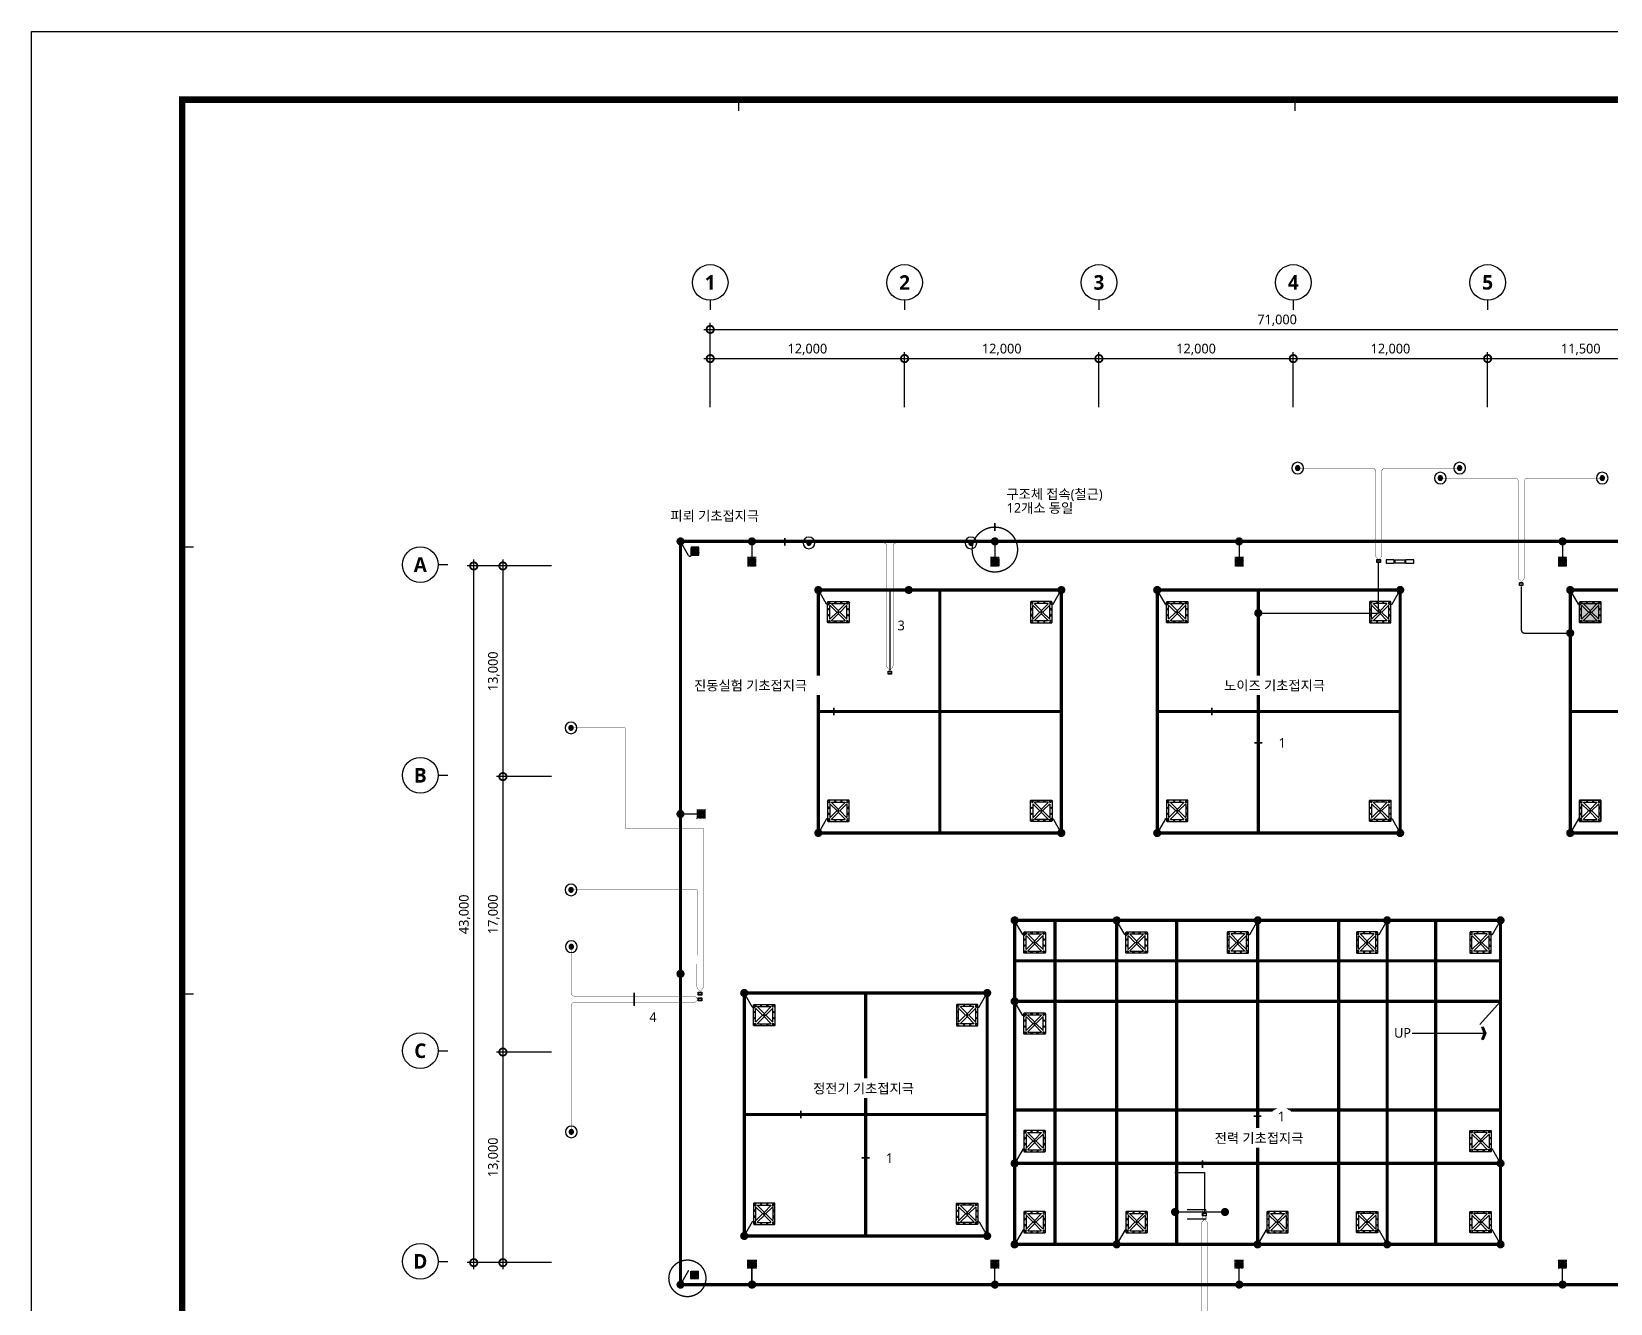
# Model space of a CAD drawing. Header units: millimetres. Extents: x -168600 to 672400, y 82 to 118882.
# Drawn here: x -400 to 97081, y 40385 to 118882 of the extents above; entities that cross this region are included whole.
import ezdxf
from ezdxf.enums import TextEntityAlignment as Align

# ---------------------------------------------------------------- set-up
doc = ezdxf.new("R2010")
doc.units = ezdxf.units.MM
doc.header["$LTSCALE"] = 2000
for name, pattern in [('AM_ISO09W050', [22.5, 12, -1.5, 3, -1.5, 3, -1.5]), ('C2', [18.5, 13.5, -2, 1, -2]), ('CENTERX2', [4, 2.5, -0.5, 0.5, -0.5]), ('HID', [2.3, 1.5, -0.8]), ('PHANTOM', [25, 20, -1, 1, -1, 1, -1])]:
    doc.linetypes.add(name, pattern=pattern)
for name, color, linetype in [('arch', 8, 'Continuous'), ('KEC', 3, 'Continuous'), ('KEC-SYM', 3, 'Continuous'), ('KEC-TEXT', 6, 'Continuous'), ('SYM', 3, 'Continuous'), ('SYM-BUB', 3, 'Continuous'), ('TEXT', 3, 'Continuous'), ('TRENCH', 3, 'Continuous'), ('XR-SHEET-SHT', 5, 'Continuous'), ('건축', 8, 'Continuous')]:
    doc.layers.add(name, color=color, linetype=linetype)
doc.layers.add('AREA', color=30, linetype='Continuous', plot=False)
doc.layers.add('XR-SHEET-TEMP', color=171, linetype='Continuous', plot=False)
doc.layers.add('건축도면', color=9, linetype='Continuous', lineweight=25)
doc.styles.add('$0$스타일1', font='malgun.ttf')
doc.styles.add('맑은고딕', font='malgun.ttf')
doc.styles.add('스타일1', font='malgun.ttf')
doc.styles.add('스타일2', font='malgunbd.ttf')
doc.dimstyles.new('CJA', dxfattribs={"dimscale": 300, "dimtxt": 2.7, "dimasz": 1, "dimexe": 2, "dimexo": 3, "dimgap": 1, "dimtad": 1, "dimdec": 0, "dimzin": 1, "dimdsep": 46, "dimlunit": 6, "dimtxsty": '$0$스타일1', "dimblk": 'CJDOT', "dimcen": 0.09, "dimdle": 1, "dimclrd": 256, "dimclre": 256, "dimclrt": 3, "dimadec": 0, "dimazin": 0, "dimtfac": 1, "dimtdec": 0, "dimtix": 1, "dimtmove": 2, "dimatfit": 3, "dimldrblk": 'CJDOT', "dimfxl": 1, "dimtolj": 1, "dimtzin": 1, "dimarcsym": 0})

# ---------------------------------------------------------------- blocks, each defined once
blk = doc.blocks.new('XR-FORM-EE', base_point=(461, 408))
at = {"layer": 'XR-SHEET-SHT', "color": 5}
blk.add_lwpolyline([(0, 118800), (168200, 118800), (168200, 0), (0, 0)], close=True, dxfattribs=at)
at = {"layer": 'XR-SHEET-SHT', "color": 5, "const_width": 400}
blk.add_lwpolyline([(9300, 114600), (163900, 114600), (163900, 4200), (9300, 4200)], close=True, dxfattribs=at)
at = {"layer": 'XR-SHEET-TEMP'}
for p, q in [((43650, 114600), (43650, 113900)), ((78000, 114600), (78000, 113900)), ((9300, 87000), (10000, 87000)), ((9300, 59400), (10000, 59400))]:
    blk.add_line(p, q, dxfattribs=at)
blk = doc.blocks.new('_DotSmall')
at = {"color": 0, "linetype": 'ByBlock', "const_width": 0.5}
blk.add_lwpolyline([(-0.0625, 0, 1), (0.0625, 0, 1)], format="xyb", close=True, dxfattribs=at)
blk = doc.blocks.new('*D4')
at = {"layer": 'arch', "color": 7, "lineweight": -2, "transparency": 16777216}
for p, q in [((31700, 85900), (26500, 85900)), ((26900, 42500), (26900, 86300)), ((31700, 42900), (26500, 42900))]:
    blk.add_line(p, q, dxfattribs=at)
at = {"layer": 'arch', "color": 7, "lineweight": -2, "transparency": 16777216, "xscale": 900, "yscale": 900, "zscale": 900}
for p, rotation in [((26900, 85900), 90), ((26900, 42900), 270)]:
    blk.add_blockref('_DotSmall', p, dxfattribs=dict(at, rotation=rotation))
at = {"layer": 'arch', "color": 3, "transparency": 16777216, "insert": (26340, 64400), "char_height": 600, "attachment_point": 5, "rotation": 90, "style": '$0$스타일1'}
blk.add_mtext('\\A1;43,000', dxfattribs=at)
blk = doc.blocks.new('CJDOT')
blk.add_line((-2, 0), (2, 0))
at = {"const_width": 0.5}
blk.add_lwpolyline([(-0.25, 0, 1), (0.25, 0, 1)], format="xyb", close=True, dxfattribs=at)
blk = doc.blocks.new('*D5')
at = {"layer": 'arch', "color": 7, "lineweight": -2, "transparency": 16777216}
for p, q in [((31700, 85900), (28300, 85900)), ((28700, 86300), (28700, 72500)), ((31700, 72900), (28300, 72900))]:
    blk.add_line(p, q, dxfattribs=at)
at = {"layer": 'arch', "color": 7, "lineweight": -2, "transparency": 16777216, "xscale": 900, "yscale": 900, "zscale": 900}
for p, rotation in [((28700, 85900), 90), ((28700, 72900), 270)]:
    blk.add_blockref('_DotSmall', p, dxfattribs=dict(at, rotation=rotation))
at = {"layer": 'arch', "color": 3, "transparency": 16777216, "insert": (28138, 79400), "char_height": 600, "attachment_point": 5, "rotation": 90, "style": '$0$스타일1'}
blk.add_mtext('\\A1;13,000', dxfattribs=at)
blk = doc.blocks.new('*D6')
at = {"layer": 'arch', "color": 7, "lineweight": -2, "transparency": 16777216}
for p, q in [((28700, 73300), (28700, 55500)), ((31700, 72900), (28300, 72900)), ((31700, 55900), (28300, 55900))]:
    blk.add_line(p, q, dxfattribs=at)
at = {"layer": 'arch', "color": 7, "lineweight": -2, "transparency": 16777216, "xscale": 900, "yscale": 900, "zscale": 900}
for p, rotation in [((28700, 72900), 89.99999999999999), ((28700, 55900), 270)]:
    blk.add_blockref('_DotSmall', p, dxfattribs=dict(at, rotation=rotation))
at = {"layer": 'arch', "color": 3, "transparency": 16777216, "insert": (28138, 64400), "char_height": 600, "attachment_point": 5, "rotation": 90, "style": '$0$스타일1'}
blk.add_mtext('\\A1;17,000', dxfattribs=at)
blk = doc.blocks.new('*D7')
at = {"layer": 'arch', "color": 7, "lineweight": -2, "transparency": 16777216}
for p, q in [((31700, 55900), (28300, 55900)), ((28700, 56300), (28700, 42500)), ((31700, 42900), (28300, 42900))]:
    blk.add_line(p, q, dxfattribs=at)
at = {"layer": 'arch', "color": 7, "lineweight": -2, "transparency": 16777216, "xscale": 900, "yscale": 900, "zscale": 900}
for p, rotation in [((28700, 55900), 89.99999999999999), ((28700, 42900), 270)]:
    blk.add_blockref('_DotSmall', p, dxfattribs=dict(at, rotation=rotation))
at = {"layer": 'arch', "color": 3, "transparency": 16777216, "insert": (28138, 49400), "char_height": 600, "attachment_point": 5, "rotation": 90, "style": '$0$스타일1'}
blk.add_mtext('\\A1;13,000', dxfattribs=at)
blk = doc.blocks.new('*D8')
at = {"layer": 'arch', "color": 7, "lineweight": -2, "transparency": 16777216}
for p, q in [((41100, 100500), (112900, 100500)), ((41500, 95700), (41500, 100900)), ((112500, 95700), (112500, 100900))]:
    blk.add_line(p, q, dxfattribs=at)
at = {"layer": 'arch', "color": 7, "lineweight": -2, "transparency": 16777216, "xscale": 900, "yscale": 900, "zscale": 900, "rotation": 180}
blk.add_blockref('_DotSmall', (41500, 100500), dxfattribs=at)
at = {"layer": 'arch', "color": 7, "lineweight": -2, "transparency": 16777216, "xscale": 900, "yscale": 900, "zscale": 900}
blk.add_blockref('_DotSmall', (112500, 100500), dxfattribs=at)
at = {"layer": 'arch', "color": 3, "transparency": 16777216, "insert": (76500, 101062), "char_height": 600, "attachment_point": 5, "style": '스타일1'}
blk.add_mtext('\\A1;71,000', dxfattribs=at)
blk = doc.blocks.new('*D10')
at = {"layer": 'arch', "color": 7, "lineweight": -2, "transparency": 16777216}
for p, q in [((89100, 98700), (101400, 98700)), ((89500, 95700), (89500, 99100)), ((101000, 95700), (101000, 99100))]:
    blk.add_line(p, q, dxfattribs=at)
at = {"layer": 'arch', "color": 7, "lineweight": -2, "transparency": 16777216, "xscale": 900, "yscale": 900, "zscale": 900, "rotation": 180}
blk.add_blockref('_DotSmall', (89500, 98700), dxfattribs=at)
at = {"layer": 'arch', "color": 7, "lineweight": -2, "transparency": 16777216, "xscale": 900, "yscale": 900, "zscale": 900}
blk.add_blockref('_DotSmall', (101000, 98700), dxfattribs=at)
at = {"layer": 'arch', "color": 3, "transparency": 16777216, "insert": (95250, 99262), "char_height": 600, "attachment_point": 5, "style": '스타일1'}
blk.add_mtext('\\A1;11,500', dxfattribs=at)
blk = doc.blocks.new('*D11')
at = {"layer": 'arch', "color": 7, "lineweight": -2, "transparency": 16777216}
for p, q in [((77100, 98700), (89900, 98700)), ((77500, 95700), (77500, 99100)), ((89500, 95700), (89500, 99100))]:
    blk.add_line(p, q, dxfattribs=at)
at = {"layer": 'arch', "color": 7, "lineweight": -2, "transparency": 16777216, "xscale": 900, "yscale": 900, "zscale": 900, "rotation": 180}
blk.add_blockref('_DotSmall', (77500, 98700), dxfattribs=at)
at = {"layer": 'arch', "color": 7, "lineweight": -2, "transparency": 16777216, "xscale": 900, "yscale": 900, "zscale": 900}
blk.add_blockref('_DotSmall', (89500, 98700), dxfattribs=at)
at = {"layer": 'arch', "color": 3, "transparency": 16777216, "insert": (83500, 99262), "char_height": 600, "attachment_point": 5, "style": '스타일1'}
blk.add_mtext('\\A1;12,000', dxfattribs=at)
blk = doc.blocks.new('*D12')
at = {"layer": 'arch', "color": 7, "lineweight": -2, "transparency": 16777216}
for p, q in [((65100, 98700), (77900, 98700)), ((65500, 95700), (65500, 99100)), ((77500, 95700), (77500, 99100))]:
    blk.add_line(p, q, dxfattribs=at)
at = {"layer": 'arch', "color": 7, "lineweight": -2, "transparency": 16777216, "xscale": 900, "yscale": 900, "zscale": 900, "rotation": 180}
blk.add_blockref('_DotSmall', (65500, 98700), dxfattribs=at)
at = {"layer": 'arch', "color": 7, "lineweight": -2, "transparency": 16777216, "xscale": 900, "yscale": 900, "zscale": 900}
blk.add_blockref('_DotSmall', (77500, 98700), dxfattribs=at)
at = {"layer": 'arch', "color": 3, "transparency": 16777216, "insert": (71500, 99262), "char_height": 600, "attachment_point": 5, "style": '스타일1'}
blk.add_mtext('\\A1;12,000', dxfattribs=at)
blk = doc.blocks.new('*D13')
at = {"layer": 'arch', "color": 7, "lineweight": -2, "transparency": 16777216}
for p, q in [((53100, 98700), (65900, 98700)), ((53500, 95700), (53500, 99100)), ((65500, 95700), (65500, 99100))]:
    blk.add_line(p, q, dxfattribs=at)
at = {"layer": 'arch', "color": 7, "lineweight": -2, "transparency": 16777216, "xscale": 900, "yscale": 900, "zscale": 900, "rotation": 180}
blk.add_blockref('_DotSmall', (53500, 98700), dxfattribs=at)
at = {"layer": 'arch', "color": 7, "lineweight": -2, "transparency": 16777216, "xscale": 900, "yscale": 900, "zscale": 900}
blk.add_blockref('_DotSmall', (65500, 98700), dxfattribs=at)
at = {"layer": 'arch', "color": 3, "transparency": 16777216, "insert": (59500, 99262), "char_height": 600, "attachment_point": 5, "style": '스타일1'}
blk.add_mtext('\\A1;12,000', dxfattribs=at)
blk = doc.blocks.new('*D14')
at = {"layer": 'arch', "color": 7, "lineweight": -2, "transparency": 16777216}
for p, q in [((41100, 98700), (53900, 98700)), ((41500, 95700), (41500, 99100)), ((53500, 95700), (53500, 99100))]:
    blk.add_line(p, q, dxfattribs=at)
at = {"layer": 'arch', "color": 7, "lineweight": -2, "transparency": 16777216, "xscale": 900, "yscale": 900, "zscale": 900, "rotation": 180}
blk.add_blockref('_DotSmall', (41500, 98700), dxfattribs=at)
at = {"layer": 'arch', "color": 7, "lineweight": -2, "transparency": 16777216, "xscale": 900, "yscale": 900, "zscale": 900}
blk.add_blockref('_DotSmall', (53500, 98700), dxfattribs=at)
at = {"layer": 'arch', "color": 3, "transparency": 16777216, "insert": (47500, 99262), "char_height": 600, "attachment_point": 5, "style": '스타일1'}
blk.add_mtext('\\A1;12,000', dxfattribs=at)
blk = doc.blocks.new('NEW_BUB')
at = {"layer": 'SYM-BUB', "color": 6}
blk.add_line((0, 3), (0, 0), dxfattribs=at)
blk.add_circle((0, 8.5), 5.5, dxfattribs=at)
at = {"layer": 'SYM-BUB', "color": 3, "style": '스타일2'}
blk.add_attdef('X', text='', height=4.5, dxfattribs=at).set_placement((0, 8.5), align=Align.MIDDLE)
blk = doc.blocks.new('arrowx')
at = {"layer": 'SYM', "color": 6}
blk.add_lwpolyline([(-0.2, -0.5), (-0.29, -0.46), (-0.11, 0), (-0.29, 0.46), (-0.2, 0.5), (0, 0)], close=True, dxfattribs=at)
for points in [[(-0.2, 0.5), (-0.29, 0.46), (0, 0), (-0.11, 0)], [(0, 0), (-0.11, 0), (-0.2, -0.5), (-0.29, -0.46)]]:
    blk.add_solid(points, dxfattribs=at)
blk = doc.blocks.new('접속점 (본딩)')
at = {"layer": 'KEC-SYM'}
h = blk.add_hatch(color=1, dxfattribs=at)
h.dxf.hatch_style = 1
h.paths.add_polyline_path([(125, 0, 1), (-125, 0, 1)])
at = {"layer": 'KEC-SYM', "color": 1, "const_width": 2}
for points in [[(125, 0, 1), (-125, 0)], [(125, 0, -1), (-125, 0)]]:
    blk.add_lwpolyline(points, format="xyb", dxfattribs=at)
blk = doc.blocks.new('접지봉')
at = {"layer": 'KEC-SYM', "linetype": 'HID', "ltscale": 200}
h = blk.add_hatch(color=256, dxfattribs=at)
h.dxf.hatch_style = 1
h.paths.add_polyline_path([(85, 0, 1), (-85, 0, 1)])
at = {"layer": 'KEC-SYM'}
blk.add_circle((0, 0), 226, dxfattribs=at)
at = {"layer": 'KEC-SYM', "linetype": 'HID', "ltscale": 200}
blk.add_circle((0, 0), 85.4, dxfattribs=at)
blk = doc.blocks.new('장비접지단자함')
at = {"layer": 'KEC-SYM', "color": 6}
blk.add_lwpolyline([(-581, 456), (581, 456), (581, -456), (-581, -456)], close=True, dxfattribs=at)
blk.add_lwpolyline([(527, 402), (-527, 402), (527, 402), (527, -402), (-527, -402), (-527, 402)], dxfattribs=at)
at = {"layer": 'KEC-SYM', "color": 6, "style": '맑은고딕'}
blk.add_text('G', height=600, dxfattribs=at).set_placement((0, 0), align=Align.MIDDLE)
blk = doc.blocks.new('STS 316 접지판')
at = {"layer": 'KEC-SYM'}
h = blk.add_hatch(color=6, dxfattribs=at)
h.set_gradient(color1=(255, 0, 255), color2=(255, 0, 255), tint=1, name='SPHERICAL')
h.paths.add_polyline_path([(-210, 232, 1), (-254, 232, 1)])
h.paths.add_polyline_path([(-61, 249, 1), (-94, 249, 1)])
h.paths.add_polyline_path([(94, 249, 1), (61, 249, 1)])
h.paths.add_polyline_path([(254, 232, 1), (210, 232, 1)])
h.paths.add_polyline_path([(265, -77, 1), (232, -77, 1)])
h.paths.add_polyline_path([(265, 77, 1), (232, 77, 1)])
h.paths.add_polyline_path([(-61, -249, 1), (-94, -249, 1)])
h.paths.add_polyline_path([(94, -249, 1), (61, -249, 1)])
h.paths.add_polyline_path([(254, -232, 1), (210, -232, 1)])
h.paths.add_polyline_path([(-210, -232, 1), (-254, -232, 1)])
h.paths.add_polyline_path([(-232, -77, 1), (-265, -77, 1)])
h.paths.add_polyline_path([(-232, 77, 1), (-265, 77, 1)])
h.paths.add_polyline_path([(22, 0, 1), (-22, 0, 1)])
h = blk.add_hatch(color=6, dxfattribs=at)
h.set_gradient(color1=(255, 0, 255), color2=(255, 0, 255), tint=1, name='SPHERICAL')
h.paths.add_polyline_path([(-232, -77, 1), (-265, -77, 1)])
h.paths.add_polyline_path([(-232, 77, 1), (-265, 77, 1)])
h.paths.add_polyline_path([(-210, 232, 1), (-254, 232, 1)])
h.paths.add_polyline_path([(-61, 249, 1), (-94, 249, 1)])
h.paths.add_polyline_path([(94, 249, 1), (61, 249, 1)])
h.paths.add_polyline_path([(22, 0, 1), (-22, 0, 1)])
h.paths.add_polyline_path([(254, 232, 1), (210, 232, 1)])
h = blk.add_hatch(color=6, dxfattribs=at)
h.set_gradient(color1=(132, 132, 132), one_color=1, tint=1, name='SPHERICAL')
h.paths.add_polyline_path([(22, 0, 1), (-22, 0, 1)])
at = {"layer": 'KEC-SYM', "color": 6}
for points in [[(-254, 276), (254, 276, -0.414214), (276, 254), (276, -254, -0.414214), (254, -276), (-254, -276, -0.414214), (-276, -254), (-276, 254, -0.414214), (-254, 276, 0.033225)], [(-221, -169), (-221, 169, -0.668179), (-212, 173), (-43, 4, -0.414214), (-43, -4), (-212, -173, -0.668179), (-221, -169, -0.016281)], [(-169, 221), (169, 221, -0.668179), (173, 212), (4, 43, -0.414214), (-4, 43), (-173, 212, -0.668179), (-169, 221, -0.016281)], [(221, -169), (221, 169, 0.668179), (212, 173), (43, 4, 0.414214), (43, -4), (212, -173, 0.668179), (221, -169, 0.016281)], [(-169, -221), (169, -221, 0.668179), (173, -212), (4, -43, 0.414214), (-4, -43), (-173, -212, 0.668179), (-169, -221, 0.016281)]]:
    blk.add_lwpolyline(points, format="xyb", dxfattribs=at)
for centre, radius in [((-249, 77), 16.6), ((-232, 232), 22.1), ((-78, 249), 16.6), ((0, 0), 22.1), ((78, 249), 16.6), ((232, 232), 22.1), ((249, 77), 16.6), ((-249, -77), 16.6), ((-232, -232), 22.1), ((-78, -249), 16.6), ((78, -249), 16.6), ((232, -232), 22.1), ((249, -77), 16.6)]:
    blk.add_circle(centre, radius, dxfattribs=at)
blk = doc.blocks.new('STS 316 접지판 set')
at = {"layer": 'KEC-SYM', "color": 4, "linetype": 'AM_ISO09W050', "ltscale": 0.12}
blk.add_line((250, -433), (0, 0), dxfattribs=at)
at = {"layer": 'KEC-SYM', "color": 4, "linetype": 'PHANTOM', "ltscale": 5}
blk.add_arc((290, -405), 48.6, 215.2746, 357.4018, dxfattribs=at)
at = {"layer": 'KEC-SYM', "color": 0}
blk.add_blockref('접속점 (본딩)', (0, 0), dxfattribs=at)
at = {"layer": 'KEC-SYM', "color": 6, "xscale": 1.2, "yscale": 1.2, "zscale": 1.2}
blk.add_blockref('STS 316 접지판', (617, -686), dxfattribs=at)
blk = doc.blocks.new('구조체접속')
at = {"layer": 'KEC-SYM'}
h = blk.add_hatch(dxfattribs=at)
h.set_pattern_fill('ANGLE', color=6, scale=200)
h.set_pattern_definition([(0, (0, 0), (0, 55), [40, -15]), (90, (0, 0), (-55, 3e-15), [40, -15])])
h.paths.add_polyline_path([(-168, 168), (-168, -168), (168, -168), (168, 168)])
at = {"layer": 'KEC-SYM', "color": 6}
for p, q in [((166, 168), (168, 166)), ((-168, -166), (-166, -168))]:
    blk.add_line(p, q, dxfattribs=at)
at = {"layer": 'KEC-SYM', "color": 6, "const_width": 2}
blk.add_lwpolyline([(168, 168), (-168, 168), (-168, -168), (168, -168)], close=True, dxfattribs=at)
blk = doc.blocks.new("'구조체'접속 (철근 및 철골 본딩) set")
at = {"layer": 'KEC-SYM', "color": 4, "linetype": 'C2', "ltscale": 0.1}
blk.add_line((0, 0), (0, 502), dxfattribs=at)
at = {"layer": 'KEC-SYM', "color": 6, "xscale": 0.8, "yscale": 0.8, "zscale": 0.8}
blk.add_blockref('구조체접속', (0, 634), dxfattribs=at)
at = {"layer": 'KEC-SYM', "color": 0}
blk.add_blockref('접속점 (본딩)', (0, 0), dxfattribs=at)

msp = doc.modelspace()

# ---------------------------------------------------------------- hatches: boundary and pattern name
at = {"layer": 'KEC-SYM'}
h = msp.add_hatch(color=6, dxfattribs=at)
h.set_gradient(color1=(255, 0, 255), color2=(255, 0, 255), tint=1, name='SPHERICAL')
edge = h.paths.add_edge_path()
edge.add_arc((40764, 87022.5), 20, 0, 360)
edge = h.paths.add_edge_path()
edge.add_arc((40624, 87037.3), 15, 0, 360)
edge = h.paths.add_edge_path()
edge.add_arc((40483.5, 87037.3), 15, 0, 360)
edge = h.paths.add_edge_path()
edge.add_arc((40343.5, 87022.5), 20, 0, 360)
edge = h.paths.add_edge_path()
edge.add_arc((40328.7, 86742.2), 15, 0, 360)
edge = h.paths.add_edge_path()
edge.add_arc((40624, 86587.2), 15, 0, 360)
edge = h.paths.add_edge_path()
edge.add_arc((40483.5, 86587.2), 15, 0, 360)
edge = h.paths.add_edge_path()
edge.add_arc((40343.5, 86602), 20, 0, 360)
edge = h.paths.add_edge_path()
edge.add_arc((40764, 86602), 20, 0, 360)
edge = h.paths.add_edge_path()
edge.add_arc((40778.8, 86742.2), 15, 0, 360)
h = msp.add_hatch(color=6, dxfattribs=at)
h.set_gradient(color1=(255, 0, 255), color2=(255, 0, 255), tint=1, name='SPHERICAL')
edge = h.paths.add_edge_path()
edge.add_arc((40778.8, 86742.2), 15, 0, 360)
edge = h.paths.add_edge_path()
edge.add_arc((40764, 87022.5), 20, 0, 360)
edge = h.paths.add_edge_path()
edge.add_arc((40624, 87037.3), 15, 0, 360)
edge = h.paths.add_edge_path()
edge.add_arc((40483.5, 87037.3), 15, 0, 360)
edge = h.paths.add_edge_path()
edge.add_arc((40343.5, 87022.5), 20, 0, 360)
h = msp.add_hatch(color=6, dxfattribs=at)
h.set_gradient(color1=(255, 0, 255), color2=(255, 0, 255), tint=1, name='SPHERICAL')
edge = h.paths.add_edge_path()
edge.add_arc((40764, 41939.9), 20, 0, 360)
edge = h.paths.add_edge_path()
edge.add_arc((40624, 41925.1), 15, 0, 360)
edge = h.paths.add_edge_path()
edge.add_arc((40483.5, 41925.1), 15, 0, 360)
edge = h.paths.add_edge_path()
edge.add_arc((40343.5, 41939.9), 20, 0, 360)
edge = h.paths.add_edge_path()
edge.add_arc((40328.7, 42220.2), 15, 0, 360)
edge = h.paths.add_edge_path()
edge.add_arc((40328.7, 42080.2), 15, 0, 360)
edge = h.paths.add_edge_path()
edge.add_arc((40624, 42375.3), 15, 0, 360)
edge = h.paths.add_edge_path()
edge.add_arc((40483.5, 42375.3), 15, 0, 360)
edge = h.paths.add_edge_path()
edge.add_arc((40343.5, 42360.5), 20, 0, 360)
edge = h.paths.add_edge_path()
edge.add_arc((40764, 42360.5), 20, 0, 360)
edge = h.paths.add_edge_path()
edge.add_arc((40778.8, 42220.2), 15, 0, 360)
edge = h.paths.add_edge_path()
edge.add_arc((40778.8, 42080.2), 15, 0, 360)
edge = h.paths.add_edge_path()
edge.add_arc((40553.8, 42150.2), 20, 0, 360)
h = msp.add_hatch(color=6, dxfattribs=at)
h.set_gradient(color1=(255, 0, 255), color2=(255, 0, 255), tint=1, name='SPHERICAL')
edge = h.paths.add_edge_path()
edge.add_arc((40778.8, 42220.2), 15, 0, 360)
edge = h.paths.add_edge_path()
edge.add_arc((40778.8, 42080.2), 15, 0, 360)
edge = h.paths.add_edge_path()
edge.add_arc((40764, 41939.9), 20, 0, 360)
edge = h.paths.add_edge_path()
edge.add_arc((40624, 41925.1), 15, 0, 360)
edge = h.paths.add_edge_path()
edge.add_arc((40483.5, 41925.1), 15, 0, 360)
edge = h.paths.add_edge_path()
edge.add_arc((40553.8, 42150.2), 20, 0, 360)
edge = h.paths.add_edge_path()
edge.add_arc((40343.5, 41939.9), 20, 0, 360)
h = msp.add_hatch(color=6, dxfattribs=at)
h.set_gradient(color1=(132, 132, 132), one_color=1, tint=1, name='SPHERICAL')
edge = h.paths.add_edge_path()
edge.add_arc((40553.8, 42150.2), 20, 0, 360)
at = {"layer": '건축'}
h = msp.add_hatch(color=256, dxfattribs=at)
h.dxf.hatch_style = 1
h.paths.add_polyline_path([(40784.9, 86562.2, 0.4142136), (40803.8, 86581), (40803.8, 87043.4, 0.4142136), (40784.9, 87062.2), (40322.6, 87062.2, 0.4142136), (40303.8, 87043.4), (40303.8, 86581, 0.4142136), (40322.6, 86562.2)])
h = msp.add_hatch(color=256, dxfattribs=at)
h.dxf.hatch_style = 1
h.paths.add_polyline_path([(96497.4, 83689.7, 0.4142136), (96478.6, 83708.5), (95189.8, 83708.5, 0.4164769), (95171, 83689.5), (95171.1, 82400.9, 0.4142049), (95189.9, 82382.1), (96478.6, 82382.1, 0.4142136), (96497.4, 82400.9)])
h = msp.add_hatch(color=256, dxfattribs=at)
h.dxf.hatch_style = 1
h.paths.add_polyline_path([(40322.6, 42400.2, 0.4142136), (40303.8, 42381.4), (40303.8, 41919, 0.4142136), (40322.6, 41900.2), (40784.9, 41900.2, 0.4142136), (40803.8, 41919), (40803.8, 42381.4, 0.4142136), (40784.9, 42400.2)])

# ---------------------------------------------------------------- linework, layer by layer
msp.add_line((84833.3, 57057.2), (89380, 57057.2))
at = {"layer": 'AREA'}
msp.add_line((39665, 60728.4), (39665, 60728.4), dxfattribs=at)
msp.add_line((39665, 60728.4), (39665, 60728.4), dxfattribs=at)
msp.add_line((39665, 60728.4), (39665, 60728.4), dxfattribs=at)
at = {"layer": 'KEC', "color": 2, "linetype": 'C2'}
msp.add_line((32905.9, 65908), (32905.9, 66032.2), dxfattribs=at)
at = {"layer": 'KEC', "color": 4, "linetype": 'C2'}
msp.add_line((72021, 46028.5), (73285, 46028.5), dxfattribs=at)
at = {"layer": 'KEC', "color": 2, "linetype": 'C2', "ltscale": 0.05, "const_width": 20}
for points in [[(82771.3, 86289.2), (82637.6, 86422.9, -0.1989124), (82579.1, 86564.3), (82579.1, 91741.2, 0.4142136), (82379.1, 91941.2), (77769.5, 91941.2)], [(82771.3, 86289.2), (82905, 86422.9, 0.1989124), (82963.6, 86564.3), (82963.6, 91741.2, -0.4142136), (83163.6, 91941.2), (87769.5, 91941.2)], [(91575, 84932.5), (91441.3, 85066.2, -0.1989124), (91382.7, 85207.6), (91382.7, 91122.6, 0.4142136), (91182.7, 91322.6), (86576.8, 91325)], [(91575, 84932.5), (91708.7, 85066.2, 0.1989124), (91767.3, 85207.6), (91767.3, 91122.6, -0.4142136), (91967.3, 91322.6), (96576.8, 91322.6)], [(40479.8, 59344), (33123.4, 59344, -0.4142136), (32923.4, 59544), (32923.4, 62401.9)], [(40874.9, 59656.7), (40741.2, 59790.4, -0.1989124), (40682.6, 59931.8), (40682.6, 60063)], [(40874.9, 59656.7), (41008.5, 59790.4, 0.1989124), (41067.1, 59931.8), (41067.1, 60063)], [(40494.9, 58959.5), (33123.4, 58959.5, 0.4142136), (32923.4, 58759.5), (32923.4, 50973)]]:
    msp.add_lwpolyline(points, format="xyb", dxfattribs=at)
at = {"layer": 'KEC', "color": 6, "linetype": 'AM_ISO09W050', "ltscale": 0.1, "const_width": 200}
for points in [[(39665, 87416.2), (113535, 87416.2), (113535, 41546.2), (39665, 41546.2)], [(69100, 84417.2), (84100, 84417.2), (84100, 69417.2), (69100, 69417.2)], [(94600, 84417.2), (109600, 84417.2), (109600, 69417.2), (94600, 69417.2)], [(60294.7, 44028.5), (60294.7, 64028.5), (90294.7, 64028.5), (90294.7, 44028.5)], [(58600, 59547.2), (43600, 59547.2), (43600, 44547.2), (58600, 44547.2)]]:
    msp.add_lwpolyline(points, close=True, dxfattribs=at)
at = {"layer": 'KEC', "color": 4, "linetype": 'C2'}
for points in [[(75339.3, 82993.2), (82771.3, 82993.2), (82771.3, 86114.8)], [(70199.9, 46028.5), (72015, 46028.5), (72015, 46032.2)]]:
    msp.add_lwpolyline(points, dxfattribs=at)
at = {"layer": 'KEC', "color": 2, "linetype": 'C2'}
for points in [[(83237.5, 86082.2), (83737.5, 86082.2), (83737.5, 86282.2), (83237.5, 86282.2)], [(83787.5, 86282.2), (84387.5, 86282.2), (84387.5, 86082.2), (83787.5, 86082.2)], [(84437.5, 86082.2), (84937.5, 86082.2), (84937.5, 86282.2), (84437.5, 86282.2)]]:
    msp.add_lwpolyline(points, close=True, dxfattribs=at)
at = {"layer": 'KEC', "color": 6, "linetype": 'AM_ISO09W050', "const_width": 200}
msp.add_lwpolyline([(48177, 84417.2), (63177, 84417.2), (63177, 69417.2), (48177, 69417.2)], close=True, dxfattribs=at)
for points in [[(55677, 84417.2), (55677, 69417.2)], [(63177, 76917.2), (48177, 76917.2)]]:
    msp.add_lwpolyline(points, dxfattribs=at)
at = {"layer": 'KEC', "color": 6, "linetype": 'AM_ISO09W050', "ltscale": 0.1, "const_width": 200}
for points in [[(75339.3, 84417.2), (75339.3, 69417.2)], [(84100, 76917.2), (69100, 76917.2)], [(109600, 76917.2), (94600, 76917.2)], [(62794.7, 44028.5), (62794.7, 64028.5)], [(66595, 44028.5), (66595, 64028.5)], [(70294.7, 44028.5), (70294.7, 64028.5)], [(75294.7, 44028.5), (75294.7, 64028.5)], [(80294.7, 44028.5), (80294.7, 64028.5)], [(83294.7, 44028.5), (83294.7, 64028.5)], [(86294.7, 44028.5), (86294.7, 64028.5)], [(90230.2, 61528.5), (60230.2, 61528.5)], [(51100, 59547.2), (51100, 44547.2)], [(90294.7, 59028.5), (60294.7, 59028.5)], [(43600, 52047.2), (58600, 52047.2)], [(90205.8, 52328.5), (60205.8, 52328.5)], [(90294.7, 49028.5), (60294.7, 49028.5)]]:
    msp.add_lwpolyline(points, dxfattribs=at)
at = {"layer": 'KEC', "color": 4, "linetype": 'C2', "ltscale": 0.5}
msp.add_lwpolyline([(91575, 84632.5), (91575, 81961.3, 0.4142136), (91775, 81761.3), (94600, 81761.3)], format="xyb", dxfattribs=at)
at = {"layer": 'KEC', "color": 2, "linetype": 'C2', "ltscale": 0.05, "const_width": 20}
for points in [[(32905.9, 75908), (36244.7, 75908), (36244.7, 69720.9), (41067.1, 69720.9), (41067.1, 60063)], [(32905.9, 65908), (40689, 65908), (40682.6, 60050.1)]]:
    msp.add_lwpolyline(points, dxfattribs=at)
at = {"layer": 'KEC', "color": 2, "linetype": 'C2', "ltscale": 0.05}
msp.add_lwpolyline([(40479.8, 59343.8, 20, 20, 0), (40484.9, 59343.8, 20, 20, -0.1989124), (40626.3, 59285.2, 20, 20, 0), (40760, 59151.5, 20, 20, 0), (40626.3, 59017.8, 20, 20, -0.1989124), (40484.9, 58959.2, 20, 20, 0), (40479.8, 58959.2, 0, 0, 0)], format="xyseb", dxfattribs=at)
at = {"layer": 'KEC-SYM', "color": 4, "linetype": 'AM_ISO09W050', "ltscale": 0.12}
for p, q in [((40166.9, 86550.2), (39666.9, 87416.2)), ((95100, 70283.2), (94600, 69417.2)), ((89011.2, 57609.3), (90294.7, 59028.5)), ((40166.9, 42412.2), (39666.9, 41546.2))]:
    msp.add_line(p, q, dxfattribs=at)
at = {"layer": 'KEC-SYM', "color": 6}
for points in [[(40353.7, 86659.6), (40353.7, 86964.9, -0.6681786), (40362.2, 86968.4), (40514.9, 86815.8, -0.4142136), (40514.9, 86808.7), (40362.2, 86656.1, -0.6681786), (40353.7, 86659.6, -0.0162814)], [(40706.4, 87012.3), (40401.1, 87012.3, 0.6681786), (40397.6, 87003.8), (40550.2, 86851.1, 0.4142136), (40557.3, 86851.1), (40709.9, 87003.8, 0.6681786), (40706.4, 87012.3, 0.0162814)], [(40706.4, 86612.2), (40401.1, 86612.2, -0.6681786), (40397.6, 86620.7), (40550.2, 86773.3, -0.4142136), (40557.3, 86773.3), (40709.9, 86620.7, -0.6681786), (40706.4, 86612.2, -0.0162814)], [(40753.8, 86659.6), (40753.8, 86964.9, 0.6681786), (40745.3, 86968.4), (40592.7, 86815.8, 0.4142136), (40592.7, 86808.7), (40745.3, 86656.1, 0.6681786), (40753.8, 86659.6, 0.0162814)], [(40353.7, 42302.8), (40353.7, 41997.6, 0.6681786), (40362.2, 41994.1), (40514.9, 42146.7, 0.4142136), (40514.9, 42153.7), (40362.2, 42306.4, 0.6681786), (40353.7, 42302.8, 0.0162814)], [(40706.4, 42350.3), (40401.1, 42350.3, 0.6681786), (40397.6, 42341.7), (40550.2, 42189.1, 0.4142136), (40557.3, 42189.1), (40709.9, 42341.7, 0.6681786), (40706.4, 42350.3, 0.0162814)], [(40706.4, 41950.1), (40401.1, 41950.1, -0.6681786), (40397.6, 41958.7), (40550.2, 42111.3, -0.4142136), (40557.3, 42111.3), (40709.9, 41958.7, -0.6681786), (40706.4, 41950.1, -0.0162814)], [(40753.8, 42302.8), (40753.8, 41997.6, -0.6681786), (40745.3, 41994.1), (40592.7, 42146.7, -0.4142136), (40592.7, 42153.7), (40745.3, 42306.4, -0.6681786), (40753.8, 42302.8, -0.0162814)]]:
    msp.add_lwpolyline(points, format="xyb", dxfattribs=at)
for centre, radius in [((40343.5, 87022.5), 20), ((40483.5, 87037.3), 15), ((40624, 87037.3), 15), ((40764, 87022.5), 20), ((40328.7, 86742.2), 15), ((40343.5, 86602), 20), ((40483.5, 86587.2), 15), ((40624, 86587.2), 15), ((40764, 86602), 20), ((40778.8, 86742.2), 15), ((40328.7, 42220.2), 15), ((40328.7, 42080.2), 15), ((40343.5, 42360.5), 20), ((40343.5, 41939.9), 20), ((40483.5, 41925.1), 15), ((40553.8, 42150.2), 20), ((40624, 41925.1), 15)]:
    msp.add_circle(centre, radius, dxfattribs=at)
at = {"layer": 'KEC-SYM', "color": 4, "linetype": 'PHANTOM', "ltscale": 5}
for centre, start, end in [((40246.3, 86606.4), 215.274569, 357.401811), ((95179.4, 70227.1), 2.598189, 144.725431)]:
    msp.add_arc(centre, 97.3, start, end, dxfattribs=at)
at = {"layer": 'KEC-TEXT', "color": 6}
for points in [[(59690.3, 89927.9, 0, 0, 0), (59075.3, 89927.9, 0, 0, 0), (59075.3, 88546.7, 102.7, 102.7, 0), (59075.3, 88066.1, 0, 0, 0)], [(37420.4, 58053.5, 0, 0, 0), (36805.4, 58053.5, 0, 0, 0), (36805.4, 58744, 102.7, 102.7, 0), (36805.4, 59559.4, 0, 0, 0)]]:
    msp.add_lwpolyline(points, format="xyseb", dxfattribs=at)
at = {"layer": 'KEC-TEXT', "color": 0}
for points in [[(73085.1, 78538.8, 0, 0, 0), (72470, 78538.8, 0, 0, 0), (72470, 77157.6, 102.7, 102.7, 0), (72470, 76676.9, 0, 0, 0)], [(47705.4, 53668.8, 0, 0, 0), (47090.4, 53668.8, 0, 0, 0), (47090.4, 52287.6, 102.7, 102.7, 0), (47090.4, 51806.9, 0, 0, 0)], [(72503.5, 50602.7, 0, 0, 0), (71888.5, 50602.7, 0, 0, 0), (71888.5, 49221.5, 102.7, 102.7, 0), (71888.5, 48740.8, 0, 0, 0)]]:
    msp.add_lwpolyline(points, format="xyseb", dxfattribs=at)
at = {"layer": 'KEC-TEXT', "color": 6, "linetype": 'CENTERX2', "ltscale": 2}
for centre, radius in [((59075.3, 86913.9), 1392.5), ((40091, 41932.6), 1136)]:
    msp.add_circle(centre, radius, dxfattribs=at)
at = {"layer": '건축'}
for p, q in [((40303.8, 87043.4), (40303.8, 86581)), ((40784.9, 87062.2), (40322.6, 87062.2)), ((40803.8, 86581), (40803.8, 87043.4)), ((40322.6, 86562.2), (40784.9, 86562.2)), ((95171.1, 70144.8), (95171, 71433.7)), ((95171, 71399.3), (95171, 71433.6)), ((95189.8, 71452.4), (96478.6, 71452.4)), ((96497.4, 71433.6), (96497.4, 70144.8)), ((96478.6, 70125.9), (95189.9, 70125.9)), ((40303.8, 41919), (40303.8, 42381.4)), ((40784.9, 41900.2), (40322.6, 41900.2))]:
    msp.add_line(p, q, dxfattribs=at)
for centre, start, end in [((40784.9, 87043.4), 0, 90), ((40322.6, 86581), 180, 270), ((40784.9, 86581), 270, 0), ((95189.8, 71433.6), 90, 180), ((96478.6, 71433.6), 0, 90), ((95189.9, 70144.8), 180.001695, 270), ((96478.6, 70144.8), 270, 0), ((40322.6, 41919), 180, 270)]:
    msp.add_arc(centre, 18.8, start, end, dxfattribs=at)

# ---------------------------------------------------------------- block references
at = {"xscale": 800.0000000000002, "yscale": 800.0000000000002, "zscale": 800.0000000000002}
msp.add_blockref('arrowx', (89380, 57057.2), dxfattribs=at)
at = {"layer": 'arch'}
msp.add_blockref('XR-FORM-EE', (61, 490.7), dxfattribs=at)
at = {"layer": 'arch', "xscale": 200.0000000000001, "yscale": 200.0000000000001, "zscale": 200.0000000000001}
for p, values in [((41500, 101700), {'X': '1'}), ((53500, 101700), {'X': '2'}), ((65500, 101700), {'X': '3'}), ((77500, 101700), {'X': '4'}), ((89500, 101700), {'X': '5'})]:
    msp.add_blockref('NEW_BUB', p, dxfattribs=at).add_auto_attribs(values)
at = {"layer": 'arch'}
ref = msp.add_blockref('NEW_BUB', (25300, 85982.2), dxfattribs=dict(at, xscale=200.0000000000001, yscale=200.0000000000001, zscale=200.0000000000001, rotation=90))
ref.add_attrib('X', 'A', dxfattribs={"layer": 'SYM-BUB', "color": 3, "height": 900, "style": '스타일2'}).set_placement((23600, 85982.2), align=Align.MIDDLE)
ref = msp.add_blockref('NEW_BUB', (25300, 72982.2), dxfattribs=dict(at, xscale=200.0000000000001, yscale=200.0000000000001, zscale=200.0000000000001, rotation=90))
ref.add_attrib('X', 'B', dxfattribs={"layer": 'SYM-BUB', "color": 3, "height": 900, "style": '스타일2'}).set_placement((23600, 72982.2), align=Align.MIDDLE)
ref = msp.add_blockref('NEW_BUB', (25300, 55982.2), dxfattribs=dict(at, xscale=200.0000000000001, yscale=200.0000000000001, zscale=200.0000000000001, rotation=90))
ref.add_attrib('X', 'C', dxfattribs={"layer": 'SYM-BUB', "color": 3, "height": 900, "style": '스타일2'}).set_placement((23600, 55982.2), align=Align.MIDDLE)
ref = msp.add_blockref('NEW_BUB', (25300, 42982.2), dxfattribs=dict(at, xscale=200.0000000000001, yscale=200.0000000000001, zscale=200.0000000000001, rotation=90))
ref.add_attrib('X', 'D', dxfattribs={"layer": 'SYM-BUB', "color": 3, "height": 900, "style": '스타일2'}).set_placement((23600, 42982.2), align=Align.MIDDLE)
at = {"layer": 'KEC', "color": 5, "xscale": 0.1913016710895527, "yscale": 0.1913016710895527, "zscale": 0.1913016710895527}
for p in [(82771.3, 86202), (91571.3, 84777.3), (52590.4, 79314.1), (40871.2, 59501.5), (40871.2, 59151.5)]:
    msp.add_blockref('장비접지단자함', p, dxfattribs=at)
at = {"layer": 'KEC-SYM', "color": 0}
for name, p, xscale, yscale, zscale in [('접지봉', (77769.5, 91941.2), -1.6, 1.6, 1.6), ('접지봉', (86576.8, 91325), -1.6, 1.6, 1.6), ('접지봉', (87769.5, 91941.2), -1.6, 1.6, 1.6), ('접지봉', (96576.8, 91322.6), -1.6, 1.6, 1.6), ('접속점 (본딩)', (39666.9, 87416.2), 2, 2, 2), ('접지봉', (47595.8, 87323.4), -1.6, 1.6, 1.6), ('접지봉', (57595.8, 87323.4), -1.6, 1.6, 1.6), ('STS 316 접지판 set', (48177, 84417.2), 2, 2, 2), ('STS 316 접지판 set', (63177, 84417.2), -2, 2, 2), ('STS 316 접지판 set', (69100, 84417.2), 2, 2, 2), ('STS 316 접지판 set', (84100, 84417.2), -2, 2, 2), ('STS 316 접지판 set', (94600, 84417.2), 2, 2, 2), ('STS 316 접지판 set', (60294.7, 64028.5), 2, 2, 2), ('STS 316 접지판 set', (66595, 64028.5), 2, 2, 2), ('STS 316 접지판 set', (75309, 64028.5), -2, 2, 2), ('STS 316 접지판 set', (83294.7, 64028.5), -2, 2, 2), ('STS 316 접지판 set', (90294.7, 64028.5), -2, 2, 2), ('STS 316 접지판 set', (43600, 59547.2), 2, 2, 2), ('STS 316 접지판 set', (58600, 59547.2), -2, 2, 2), ('STS 316 접지판 set', (60294.7, 59028.5), 2, 2, 2), ("'구조체'접속 (철근 및 철골 본딩) set", (44076.8, 41546.2), -2, 2, 2), ("'구조체'접속 (철근 및 철골 본딩) set", (44098.3, 41546.7), 2, 2, 2), ("'구조체'접속 (철근 및 철골 본딩) set", (59075.3, 41546.2), -2, 2, 2), ("'구조체'접속 (철근 및 철골 본딩) set", (74163.3, 41546.2), -2, 2, 2), ("'구조체'접속 (철근 및 철골 본딩) set", (94127.8, 41546.2), -2, 2, 2)]:
    msp.add_blockref(name, p, dxfattribs=dict(at, xscale=xscale, yscale=yscale, zscale=zscale))
for name, p, xscale, yscale, zscale, rotation in [("'구조체'접속 (철근 및 철골 본딩) set", (44076.8, 87416.2), 2, 2, 2, 180), ("'구조체'접속 (철근 및 철골 본딩) set", (59075.3, 87416.2), 2, 2, 2, 180), ("'구조체'접속 (철근 및 철골 본딩) set", (74150.4, 87416.2), 2, 2, 2, 180), ("'구조체'접속 (철근 및 철골 본딩) set", (94127.8, 87416.2), 2, 2, 2, 180), ('접속점 (본딩)', (53749.9, 84417.2), 2, 2, 2, 270), ('접속점 (본딩)', (94600, 84417.2), 2, 2, 2, 180), ('접속점 (본딩)', (94600, 81761.3), 2, 2, 2, 180), ('접지봉', (32905.9, 75908), -1.6, 1.6, 1.6, 89.99999999999993), ('STS 316 접지판 set', (48177, 69417.2), -2, 2, 2, 180), ('STS 316 접지판 set', (63177, 69417.2), 2, 2, 2, 180), ('STS 316 접지판 set', (69100, 69417.2), -2, 2, 2, 180), ('STS 316 접지판 set', (84100, 69417.2), 2, 2, 2, 180), ('STS 316 접지판 set', (94600, 69417.2), -2, 2, 2, 180), ("'구조체'접속 (철근 및 철골 본딩) set", (39665, 70592.2), -2, 2, 2, 270), ('접속점 (본딩)', (94600, 69417.2), -2, 2, 2, 180), ('접지봉', (32905.9, 65908), -1.6, 1.6, 1.6, 89.99999999999993), ('접지봉', (32923.4, 62401.9), -1.6, 1.6, 1.6, 89.99999999999993), ('접속점 (본딩)', (39665, 60728.4), 2, 2, 2, 180), ('접지봉', (32923.4, 50973), -1.6, 1.6, 1.6, 89.99999999999993), ('STS 316 접지판 set', (60294.7, 49028.5), -2, 2, 2, 180), ('STS 316 접지판 set', (90294.7, 49028.5), 2, 2, 2, 180), ('STS 316 접지판 set', (43600, 44547.2), -2, 2, 2, 180), ('STS 316 접지판 set', (58600, 44547.2), 2, 2, 2, 180), ('STS 316 접지판 set', (60294.7, 44028.5), -2, 2, 2, 180), ('STS 316 접지판 set', (66595, 44028.5), -2, 2, 2, 180), ('접속점 (본딩)', (70199.9, 46028.5), 2, 2, 2, 180), ('접속점 (본딩)', (73285, 46028.5), 2, 2, 2, 180), ('STS 316 접지판 set', (75294.7, 44028.5), -2, 2, 2, 180), ('STS 316 접지판 set', (83294.7, 44028.5), 2, 2, 2, 180), ('STS 316 접지판 set', (90294.7, 44028.5), 2, 2, 2, 180), ('접속점 (본딩)', (39666.9, 41546.2), -2, 2, 2, 180)]:
    msp.add_blockref(name, p, dxfattribs=dict(at, xscale=xscale, yscale=yscale, zscale=zscale, rotation=rotation))
at = {"layer": 'KEC-SYM', "color": 6, "xscale": 2, "yscale": 2, "zscale": 2, "rotation": 180}
msp.add_blockref('접속점 (본딩)', (75339.3, 82993.2), dxfattribs=at)

# ---------------------------------------------------------------- texts
at = {"layer": 'TEXT', "color": 3, "style": '스타일1'}
msp.add_text('UP', height=600, dxfattribs=at).set_placement((84247.2, 56783.5), align=Align.CENTER)

# ---------------------------------------------------------------- dimensions: what is measured, and where the dimension line sits
at = {"layer": 'arch'}
dim = msp.add_linear_dim(base=(112500, 100500), p1=(41500, 95100), p2=(112500, 95100), angle=180, dimstyle='CJA', override={"dimscale": 200, "dimtxt": 3, "dimasz": 4.5, "dimtxsty": '스타일1', "dimblk1": 'DotSmall', "dimblk2": 'DotSmall', "dimsah": 1, "dimdle": 2, "dimclrd": 7, "dimclre": 7}, dxfattribs=at)
dim.commit()
dim.dimension.update_dxf_attribs({"geometry": '*D8', "text_midpoint": (76500, 101062), "dimtype": 128})
for base, p1, p2, picture, middle in [((53500, 98700), (41500, 95100), (53500, 95100), '*D14', (47500, 99262)), ((65500, 98700), (53500, 95100), (65500, 95100), '*D13', (59500, 99262)), ((77500, 98700), (65500, 95100), (77500, 95100), '*D12', (71500, 99262)), ((89500, 98700), (77500, 95100), (89500, 95100), '*D11', (83500, 99262)), ((101000, 98700), (89500, 95100), (101000, 95100), '*D10', (95250, 99262))]:
    dim = msp.add_linear_dim(base=base, p1=p1, p2=p2, dimstyle='CJA', override={"dimscale": 200, "dimtxt": 3, "dimasz": 4.5, "dimtxsty": '스타일1', "dimblk1": 'DotSmall', "dimblk2": 'DotSmall', "dimsah": 1, "dimdle": 2, "dimclrd": 7, "dimclre": 7}, dxfattribs=at)
    dim.commit()
    dim.dimension.update_dxf_attribs({"geometry": picture, "text_midpoint": middle})
for base, p1, p2, angle, picture, middle in [((26900, 85900), (32300, 42900), (32300, 85900), 270, '*D4', (26339.7, 64400)), ((28700, 72900), (32300, 85900), (32300, 72900), 90, '*D5', (28138, 79400)), ((28700, 55900), (32300, 72900), (32300, 55900), 270, '*D6', (28138, 64400)), ((28700, 42900), (32300, 55900), (32300, 42900), 270, '*D7', (28138, 49400))]:
    dim = msp.add_linear_dim(base=base, p1=p1, p2=p2, angle=angle, dimstyle='CJA', override={"dimscale": 200, "dimtxt": 3, "dimasz": 4.5, "dimblk1": 'DotSmall', "dimblk2": 'DotSmall', "dimsah": 1, "dimdle": 2, "dimclrd": 7, "dimclre": 7}, dxfattribs=at)
    dim.commit()
    dim.dimension.update_dxf_attribs({"geometry": picture, "text_midpoint": middle})

# ---------------------------------------------------------------- next in the draw order: wipeouts: each hides what was drawn before it
at = {"color": 6}
for points in [[(59690.3, 90835.5), (66535.3, 90835.5), (66535.3, 89020.3), (59690.3, 89020.3)], [(52748.1, 81904.4), (52748.1, 82553.4), (53310.2, 82877.9), (53872.3, 82553.4), (53872.3, 81904.4), (53310.2, 81579.8)], [(76270.3, 74660.8), (76270.3, 75309.8), (76832.4, 75634.4), (77394.5, 75309.8), (77394.5, 74660.8), (76832.4, 74336.3)], [(37420.4, 57728.9), (37420.4, 58378), (37982.5, 58702.5), (38544.6, 58378), (38544.6, 57728.9), (37982.5, 57404.4)], [(52030.9, 49038.6), (52030.9, 49687.6), (52593, 50012.2), (53155.1, 49687.6), (53155.1, 49038.6), (52593, 48714.1)]]:
    msp.add_wipeout(points, dxfattribs=at).dxf.layer = 'KEC-TEXT'
at = {"color": 0}
for points in [[(38728.5, 89608.5), (45501.3, 89608.5), (45501.3, 88408.5), (38728.5, 88408.5)], [(40358.5, 79138.8), (48511.4, 79138.8), (48511.4, 77938.8), (40358.5, 77938.8)], [(73085.1, 79138.8), (80478.8, 79138.8), (80478.8, 77938.8), (73085.1, 77938.8)], [(47705.4, 54268.8), (54936.5, 54268.8), (54936.5, 53068.8), (47705.4, 53068.8)], [(72503.5, 51202.7), (78948.4, 51202.7), (78948.4, 50002.7), (72503.5, 50002.7)]]:
    msp.add_wipeout(points, dxfattribs=at).dxf.layer = 'KEC-TEXT'
at = {"color": 5}
msp.add_wipeout([(71924.7, 46092.3), (71954.7, 46092.3), (71954.7, 45682.3), (71924.7, 45682.3)], dxfattribs=at).dxf.layer = 'TRENCH'

# ---------------------------------------------------------------- next in the draw order: linework, layer by layer
at = {"layer": 'KEC', "color": 4, "linetype": 'C2'}
msp.add_line((70744.7, 46028.5), (72095, 46028.5), dxfattribs=at)
at = {"layer": 'KEC', "color": 2, "linetype": 'C2', "ltscale": 0.05, "const_width": 20}
for points in [[(52594, 79469.3), (52460.4, 79603, -0.1989124), (52401.8, 79744.4), (52401.8, 87123.4, 0.4142136), (52201.8, 87323.4), (47595.8, 87323.4)], [(52594, 79469.3), (52727.7, 79603, 0.1989124), (52786.3, 79744.4), (52786.3, 87123.4, -0.4142136), (52986.3, 87323.4), (57595.8, 87323.4)], [(72015.9, 45572.3), (71882.2, 45438.6, 0.1989124), (71823.6, 45297.2), (71823.6, 37918.2, -0.4142136), (71623.6, 37718.2), (67014.8, 37718.2)], [(72015.9, 45572.3), (72149.6, 45438.6, -0.1989124), (72208.1, 45297.2), (72208.1, 37918.2, 0.4142136), (72408.1, 37718.2), (77014.8, 37718.2)]]:
    msp.add_lwpolyline(points, format="xyb", dxfattribs=at)
at = {"layer": 'KEC', "color": 4, "linetype": 'C2'}
for points in [[(53749.9, 84417.2), (52594, 84417.2), (52594, 79469.3)], [(70193.9, 48457.5), (72015, 48457.5), (72015, 46028.5)]]:
    msp.add_lwpolyline(points, dxfattribs=at)
at = {"layer": 'KEC', "color": 1, "linetype": 'C2', "const_width": 30}
msp.add_lwpolyline([(71911.3, 46177), (72111.3, 46177), (72111.3, 45577), (71911.3, 45577)], close=True, dxfattribs=at)
at = {"layer": 'KEC-TEXT', "color": 0}
for points in [[(45501.3, 89008.5, 0, 0, 0), (46116.3, 89008.5, 0, 0, 0), (46116.3, 87627.3, 102.7, 102.7, 0), (46116.3, 87146.6, 0, 0, 0)], [(48511.4, 78538.8, 0, 0, 0), (49126.4, 78538.8, 0, 0, 0), (49126.4, 77157.6, 102.7, 102.7, 0), (49126.4, 76676.9, 0, 0, 0)]]:
    msp.add_lwpolyline(points, format="xyseb", dxfattribs=at)
at = {"layer": 'KEC-TEXT', "color": 6}
for points in [[(76270.3, 74985.3, 0, 0, 0), (75579.7, 74985.3, 102.7, 102.7, 0), (75099, 74985.3, 0, 0, 0)], [(52030.9, 49363.1, 0, 0, 0), (51340.3, 49363.1, 102.7, 102.7, 0), (50859.7, 49363.1, 0, 0, 0)]]:
    msp.add_lwpolyline(points, format="xyseb", dxfattribs=at)
at = {"layer": '건축도면'}
for p, q in [((72095, 46162.3), (70951.6, 46162.3)), ((70951.6, 45612.3), (72095, 45612.3))]:
    msp.add_line(p, q, dxfattribs=at)

# ---------------------------------------------------------------- next in the draw order: block references
at = {"layer": 'KEC', "color": 5, "xscale": 0.1913016710895527, "yscale": 0.1913016710895527, "zscale": 0.1913016710895527}
msp.add_blockref('장비접지단자함', (72011.3, 45877), dxfattribs=at)

# ---------------------------------------------------------------- next in the draw order: texts
at = {"layer": 'KEC-TEXT', "color": 6, "style": '맑은고딕'}
for s, p in [('구조체 접속(철근) ', (59787.3, 90335.8)), ('12개소 동일', (59803.3, 89480.6))]:
    msp.add_text(s, height=600, dxfattribs=at).set_placement(p, align=Align.MIDDLE_LEFT)
at = {"layer": 'KEC-TEXT', "color": 0, "style": '맑은고딕'}
for s, p in [('피뢰 기초접지극', (39043.8, 88988.7)), ('진동실험 기초접지극', (40505.3, 78519)), ('노이즈 기초접지극', (73231.9, 78519)), ('정전기 기초접지극', (47852.3, 53649)), ('전력 기초접지극', (72650.4, 50582.9))]:
    msp.add_text(s, height=600, dxfattribs=at).set_placement(p, align=Align.MIDDLE_LEFT)
at = {"layer": 'KEC-TEXT', "color": 3, "style": '맑은고딕'}
for s, p in [('3', (53068.3, 82229.3)), ('1', (76590.5, 74980.4)), ('4', (37740.6, 58053.5)), ('1', (52351.1, 49358.2))]:
    msp.add_text(s, height=600, dxfattribs=at).set_placement(p, align=Align.MIDDLE_LEFT)

# ---------------------------------------------------------------- next in the draw order: wipeouts: each hides what was drawn before it
at = {"color": 6}
msp.add_wipeout([(76225.6, 51608), (76225.6, 52257.1), (76787.7, 52581.6), (77349.8, 52257.1), (77349.8, 51608), (76787.7, 51283.5)], dxfattribs=at).dxf.layer = 'KEC-TEXT'

# ---------------------------------------------------------------- next in the draw order: linework, layer by layer
at = {"layer": 'KEC-TEXT', "color": 6}
msp.add_lwpolyline([(76225.6, 51932.5, 0, 0, 0), (75535, 51932.5, 102.7, 102.7, 0), (75054.4, 51932.5, 0, 0, 0)], format="xyseb", dxfattribs=at)

# ---------------------------------------------------------------- next in the draw order: texts
at = {"layer": 'KEC-TEXT', "color": 3, "style": '맑은고딕'}
msp.add_text('1', height=600, dxfattribs=at).set_placement((76545.8, 51927.7), align=Align.MIDDLE_LEFT)

doc.saveas('drawing.dxf')
